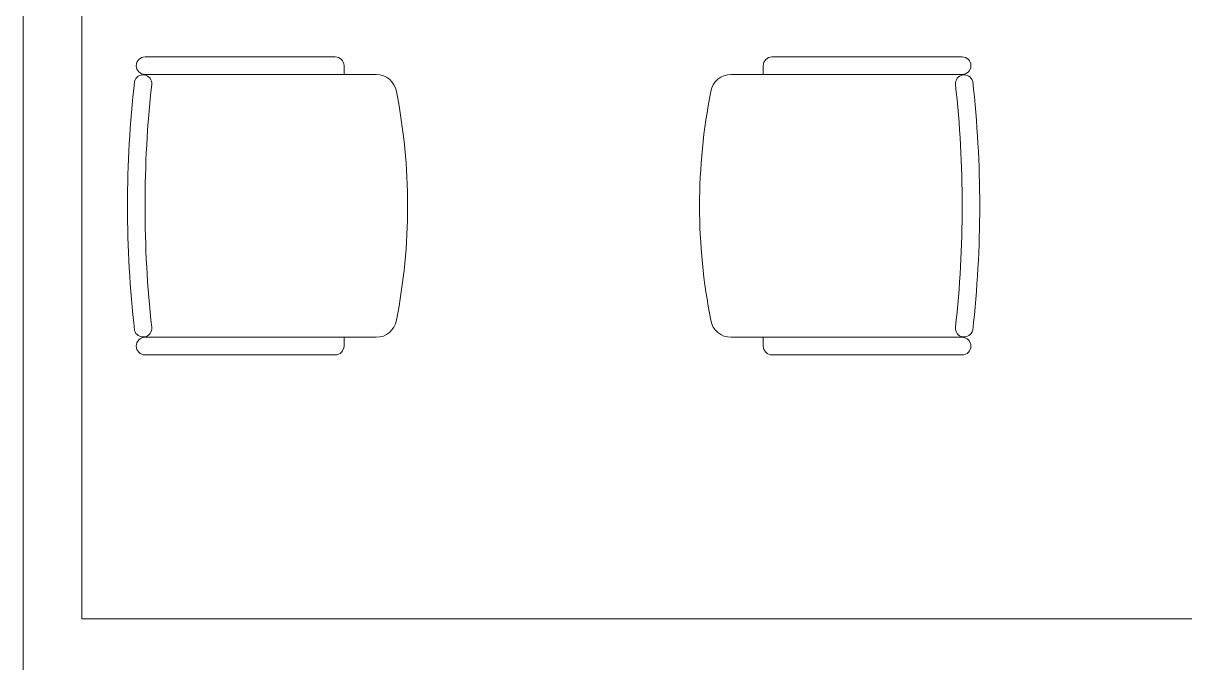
# Model space of a CAD drawing. Header units: metres. Extents: x -18745 to 220762, y -1579758 to -1356048.
# Drawn here: x 124112 to 126100, y -1409853 to -1408758 of the extents above; entities that cross this region are included whole.
import ezdxf

# ---------------------------------------------------------------- set-up
doc = ezdxf.new("R2010")
doc.units = ezdxf.units.M
doc.layers.get('0').update_dxf_attribs({"lineweight": 0})
doc.layers.add('A-100 - Copy$0$Medical Equipment and Furniture', color=8, linetype='Continuous', lineweight=0)
doc.layers.add('A-100 - Copy$0$Walls', color=8, linetype='Continuous', lineweight=0)

# ---------------------------------------------------------------- blocks, each defined once
blk = doc.blocks.new('A-100 - Copy$0$GF21016-P')
at = {"extrusion": (-1.24384e-09, -1.20261e-09, -1)}
for p, q in [((0.0128, 0.0179), (0.0128, 0.4136)), ((0.4628, 0.0179), (0.4628, 0.4136)), ((-0.0022, 0.3585), (0.0128, 0.3585)), ((0.4778, 0.3585), (0.4628, 0.3585)), ((-0.0172, 0.0179), (-0.0172, 0.3435)), ((0.4928, 0.0179), (0.4928, 0.3435)), ((0.4778, 0.0029), (0.4778, 0.0029))]:
    blk.add_line(p, q, dxfattribs=at)
for centre, radius, start, end in [((-0.2378, -0.5362), 1.0036, 78.7568, 101.2432), ((-0.0478, 0.4136), 0.035, 0, 80.6557), ((-0.4278, 0.4136), 0.035, 99.3443, 180), ((0.0022, 0.3435), 0.015, 0, 90), ((-0.4778, 0.3435), 0.015, 90, 180), ((-0.0284, 0.0145), 0.015, 284.3864, 95.5209), ((-0.2378, 1.8928), 1.8749, 263.6341, 276.3659), ((-0.4471, 0.0145), 0.015, 84.4791, 255.6136), ((0.0022, 0.0179), 0.015, 270, 0), ((0.0022, 0.0179), 0.015, 180, 270), ((-0.2378, 1.8734), 1.8855, 263.5119, 276.4881), ((-0.4778, 0.0179), 0.015, 270, 0), ((-0.4778, 0.0179), 0.015, 180, 270)]:
    blk.add_arc(centre, radius, start, end, dxfattribs=at)
blk = doc.blocks.new('A-100 - Copy')
at = {"layer": 'A-100 - Copy$0$Walls'}
for p, q in [((124111.7, -1407080.6, 0), (124111.7, -1410227.7, 0)), ((124211.7, -1407230.6, 0), (124211.7, -1409777.7, 0)), ((126976.6, -1409777.7, 0), (124211.7, -1409777.7, 0))]:
    blk.add_line(p, q, dxfattribs=at)
at = {"layer": 'A-100 - Copy$0$Medical Equipment and Furniture', "extrusion": (8.17196e-07, -2.67577e-11, -1), "xscale": 999.9999999999981, "yscale": 999.9999999999981, "zscale": 999.9999999999981, "rotation": 89.99997488711679}
blk.add_blockref('A-100 - Copy$0$GF21016-P', (-124302.2, -1409308.4, 0.1), dxfattribs=at)
at = {"layer": 'A-100 - Copy$0$Medical Equipment and Furniture', "extrusion": (-8.17196e-07, -2.67577e-11, -1), "xscale": -999.9999999999992, "yscale": 999.9999999999992, "zscale": 1000, "rotation": 270.0000251128832}
blk.add_blockref('A-100 - Copy$0$GF21016-P', (-125736.7, -1409308.4, -0.1), dxfattribs=at)

msp = doc.modelspace()

# ---------------------------------------------------------------- block references
msp.add_blockref('A-100 - Copy', (0, 0))

doc.saveas('drawing.dxf')
